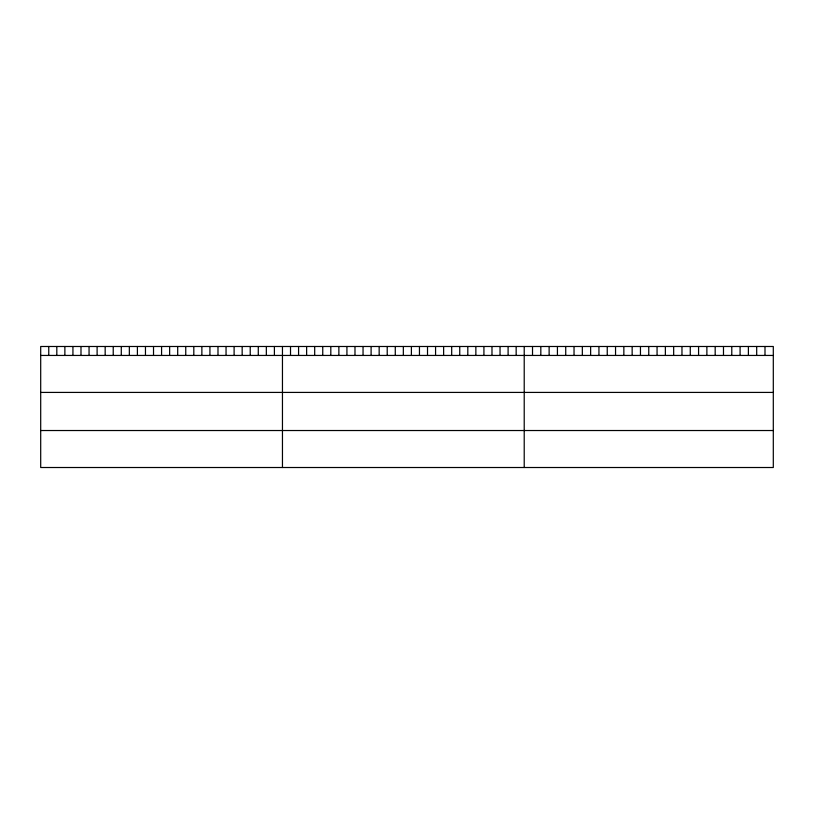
<?xml version="1.0" encoding="UTF-8"?>
<svg xmlns="http://www.w3.org/2000/svg" width="814" height="814" viewBox="0 0 814 814"><rect width="100%" height="100%" fill="white"/><g stroke="black" fill="none" stroke-linecap="round" stroke-linejoin="round"><path stroke-width="1.22" d="M773.3 355.443L773.3 467.511L40.7 467.511L40.7 346.489L773.3 346.489L773.3 355.443L40.7 355.443M40.7 392.419L773.3 392.419M40.7 430.525L773.3 430.525M764.997 346.489L764.997 355.443M756.694 346.489L756.694 355.443M748.392 346.489L748.392 355.443M740.089 346.489L740.089 355.443M731.786 346.489L731.786 355.443M723.483 346.489L723.483 355.443M715.18 346.489L715.18 355.443M706.878 346.489L706.878 355.443M698.575 346.489L698.575 355.443M690.272 346.489L690.272 355.443M681.969 346.489L681.969 355.443M673.666 346.489L673.666 355.443M665.364 346.489L665.364 355.443M657.061 346.489L657.061 355.443M648.758 346.489L648.758 355.443M640.455 346.489L640.455 355.443M632.152 346.489L632.152 355.443M623.85 346.489L623.85 355.443M615.547 346.489L615.547 355.443M607.244 346.489L607.244 355.443M598.941 346.489L598.941 355.443M590.638 346.489L590.638 355.443M582.336 346.489L582.336 355.443M574.033 346.489L574.033 355.443M565.73 346.489L565.73 355.443M557.427 346.489L557.427 355.443M549.124 346.489L549.124 355.443M540.822 346.489L540.822 355.443M532.519 346.489L532.519 355.443M524.216 346.489L524.216 467.511M516.157 346.489L516.157 355.443M508.099 346.489L508.099 355.443M500.04 346.489L500.04 355.443M491.982 346.489L491.982 355.443M483.923 346.489L483.923 355.443M475.864 346.489L475.864 355.443M467.806 346.489L467.806 355.443M459.747 346.489L459.747 355.443M451.689 346.489L451.689 355.443M443.63 346.489L443.63 355.443M435.571 346.489L435.571 355.443M427.513 346.489L427.513 355.443M419.454 346.489L419.454 355.443M411.396 346.489L411.396 355.443M403.337 346.489L403.337 355.443M395.278 346.489L395.278 355.443M387.22 346.489L387.22 355.443M379.161 346.489L379.161 355.443M371.103 346.489L371.103 355.443M363.044 346.489L363.044 355.443M354.985 346.489L354.985 355.443M346.927 346.489L346.927 355.443M338.868 346.489L338.868 355.443M330.81 346.489L330.81 355.443M322.751 346.489L322.751 355.443M314.692 346.489L314.692 355.443M306.634 346.489L306.634 355.443M298.575 346.489L298.575 355.443M290.517 346.489L290.517 355.443M282.458 346.489L282.458 467.511M274.399 346.489L274.399 355.443M266.341 346.489L266.341 355.443M258.282 346.489L258.282 355.443M250.224 346.489L250.224 355.443M242.165 346.489L242.165 355.443M234.106 346.489L234.106 355.443M226.048 346.489L226.048 355.443M217.989 346.489L217.989 355.443M209.931 346.489L209.931 355.443M201.872 346.489L201.872 355.443M193.813 346.489L193.813 355.443M185.755 346.489L185.755 355.443M177.696 346.489L177.696 355.443M169.638 346.489L169.638 355.443M161.579 346.489L161.579 355.443M153.52 346.489L153.52 355.443M145.462 346.489L145.462 355.443M137.403 346.489L137.403 355.443M129.345 346.489L129.345 355.443M121.286 346.489L121.286 355.443M113.227 346.489L113.227 355.443M105.169 346.489L105.169 355.443M97.11 346.489L97.11 355.443M89.052 346.489L89.052 355.443M80.993 346.489L80.993 355.443M72.934 346.489L72.934 355.443M64.876 346.489L64.876 355.443M56.817 346.489L56.817 355.443M48.759 346.489L48.759 355.443"/></g></svg>
